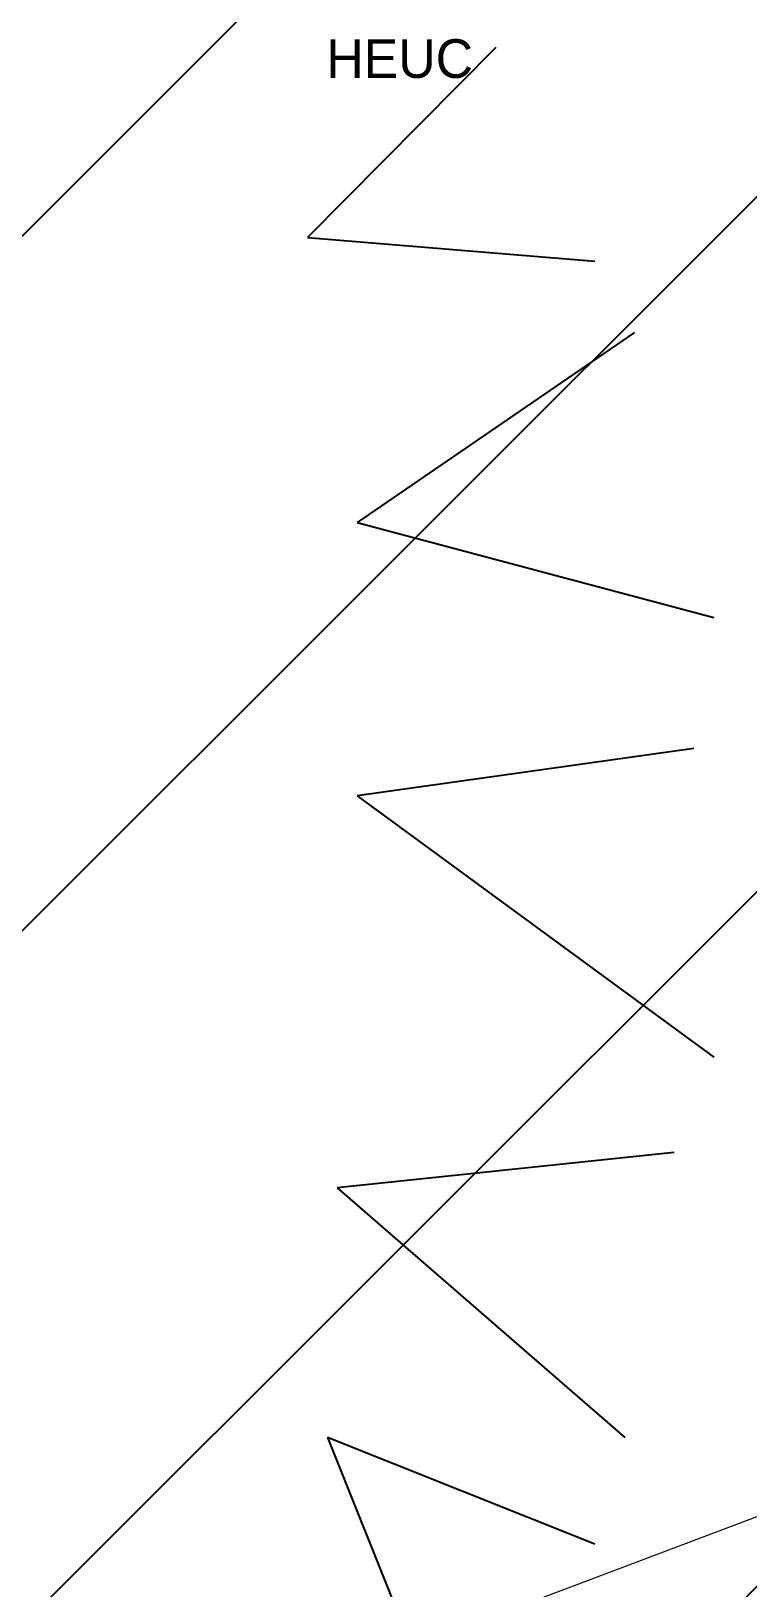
# Model space of a CAD drawing. Extents: x 350769 to 354978, y 6304672 to 6307963.
# Drawn here: x 352471.87 to 352474.18, y 6305736.26 to 6305741.29 of the extents above; entities that cross this region are included whole.
import ezdxf

# ---------------------------------------------------------------- set-up
doc = ezdxf.new("R2010")
doc.units = 0
doc.header["$PDMODE"] = 35
doc.header["$PDSIZE"] = 0.03
for name, pattern in [('CONTINUOS', [0]), ('DASHDOT', [1, 0.5, -0.25, 0, -0.25]), ('PHANTOM', [23.500000000000004, 11.75, -2.35, 2.35, -2.35, 2.35, -2.35])]:
    doc.linetypes.add(name, pattern=pattern)
doc.layers.get('0').update_dxf_attribs({"linetype": 'CONTINUOUS'})
doc.layers.get('Defpoints').update_dxf_attribs({"linetype": 'CONTINUOUS'})
for name, color, linetype in [('02_Geo ext_Acotamiento', 7, 'CONTINUOUS'), ('03_S2_Pav ext_Borde vereda', 7, 'CONTINUOUS'), ('1-CANAL', 150, 'PHANTOM'), ('Paisajismo', 253, 'CONTINUOUS'), ('V-NODE-TEXT DIC 2012', 31, 'CONTINUOUS')]:
    doc.layers.add(name, color=color, linetype=linetype)
doc.layers.add('0_ASD_LINEA OFICIAL', color=253, linetype='DASHDOT', lineweight=20)
doc.layers.add('0_ASD_TOPOGRAFIA_ELEMENTOS', color=9, linetype='CONTINUOS', lineweight=5, true_color=0xbdbdbd)
doc.styles.add('ROMANS', font='romans.shx', dxfattribs={"width": 0.65})
doc.dimstyles.new('Principal', dxfattribs={"dimscale": 0, "dimtxt": 2, "dimasz": 2, "dimexe": 1, "dimexo": 1, "dimtad": 1, "dimrnd": 0.05, "dimzin": 1, "dimtxsty": 'ROMANS', "dimcen": 2.5, "dimclrt": 2, "dimaunit": 2, "dimadec": 0, "dimazin": 0, "dimtfac": 1, "dimtmove": 0, "dimatfit": 3, "dimfxl": 1, "dimfxlon": 1, "dimarcsym": 0})

# ---------------------------------------------------------------- blocks, each defined once
blk = doc.blocks.new('*D1236')
at = {"layer": '02_Geo ext_Acotamiento', "color": 0, "lineweight": -2, "transparency": 16777216}
blk.add_line((352474.0451364769, 6305972.496012908), (352473.118785715, 6305978.179346178), dxfattribs=at)
at = {"layer": '02_Geo ext_Acotamiento', "color": 0, "transparency": 16777216}
blk.add_solid([(352473.2832816129, 6305978.206158067), (352472.954289817, 6305978.152534289), (352472.9579143815, 6305979.166321564)], dxfattribs=at)
at = {"layer": 'Defpoints', "color": 0, "transparency": 16777216}
for p in [(352472.9579143815, 6305979.166321564), (352596.0415848349, 6305224.025236828)]:
    blk.add_point(p, dxfattribs=at)
at = {"layer": '02_Geo ext_Acotamiento', "color": 2, "transparency": 16777216, "insert": (352474.5820595946, 6305974.84452452), "char_height": 1, "attachment_point": 5, "rotation": 279.2574751368675, "style": 'ROMANS'}
blk.add_mtext('R765,10', dxfattribs=at)
blk = doc.blocks.new('A$C27410629')
at = {"true_color": 0x136734, "transparency": 33554559}
h = blk.add_hatch(dxfattribs=at)
h.set_pattern_fill('ANSI31', color=116, scale=0.5)
h.set_pattern_definition([(45, (-8759.562515186517, -519.1035735587502), (-1.122532015133644, 1.122532015133644), [])])
h.paths.add_polyline_path([(137.5068959888558, 1252.464406617455, 0.1176268807227723), (109.8147584422568, 1254.193915082658, 0.0669245107500281), (94.44469839795602, 1249.334472017372, 0.3153492887079504), (64.30173641118381, 1196.270282113329, 0.0226826871159959), (65.7292635223912, 1185.310127003227), (112.3603922077091, 1218.953454515778), (153.4782689701005, 1161.962272479494), (172.1053089193083, 1139.480769404351), (187.9579650288579, 1141.807885415954), (193.565073162812, 1120.465553675225), (224.197974734232, 1050.129297271156), (250.6203797236194, 989.4787086543838), (268.1526288855184, 972.7353945672494, 7.2547007156e-06), (291.4898137452492, 983.2987389690225), (238.1945199318034, 1105.633967029937), (205.2934048173047, 1181.112163638985), (177.0531538182076, 1197.651557407602)])
at = {"layer": '0_ASD_LINEA OFICIAL', "ltscale": 8, "const_width": 0.5}
blk.add_lwpolyline([(250.6203797236194, 989.4787086543838), (268.1526288854875, 972.7353945673531, 7.2547007157e-06), (291.4898137452146, 983.2987389692971), (291.4898137452146, 983.2987389692971), (238.1945199318034, 1105.633967029937), (205.2934048173047, 1181.112163638985), (177.0531538182076, 1197.651557407602), (137.6146324061954, 1252.315079214)], format="xyb", dxfattribs=at)
blk = doc.blocks.new('1.0 - LO RECABARREN LOTEO PARQUE - VEGETACION EXISTENTE ETAPA MUNICIPAL__2024')
at = {"layer": 'Paisajismo'}
for p, q in [((352473.36628795, 6305741.239802266), (352472.7580934689, 6305740.625695063)), ((352472.7580934689, 6305740.625695063), (352473.6857154823, 6305740.548764422)), ((352473.8139324673, 6305740.318641461), (352472.9180859676, 6305739.704534259)), ((352472.9180859676, 6305739.704534259), (352474.0698089722, 6305739.397480657)), ((352474.0057004797, 6305738.974696613), (352472.9180859676, 6305738.821504294)), ((352472.9180859676, 6305738.821504294), (352474.0698089722, 6305737.97727413)), ((352473.9421494523, 6305737.669551567), (352472.853977475, 6305737.554490087)), ((352472.853977475, 6305737.554490087), (352473.7821569536, 6305736.748390763)), ((352472.8222019614, 6305736.748390763), (352473.238070965, 6305735.712168478)), ((352473.6857154823, 6305736.403206322), (352472.8222019614, 6305736.748390763))]:
    blk.add_line(p, q, dxfattribs=at)
blk = doc.blocks.new('TOPOGRAFIA')
at = {"layer": '1-CANAL', "color": 9, "lineweight": 0, "true_color": 0xbdbdbd, "flags": 128}
blk.add_lwpolyline([(390567.7874313023, 6302629.726968976), (390568.7933053895, 6302640.353335585), (390569.5032077534, 6302651.739498049), (390570.0332008278, 6302661.87335957), (390570.3404330171, 6302672.527824193), (390570.9200001349, 6302683.642022093), (390571.3847081631, 6302692.93981492), (390572.2061159554, 6302702.089924714), (390572.4911869941, 6302712.167668533), (390573.177949276, 6302721.781975037), (390573.7393864989, 6302732.321388364), (390574.4299854904, 6302741.484577057), (390575.2318416466, 6302752.552239127), (390575.3033121274, 6302758.185814543), (390573.0718522092, 6302758.74132029), (390565.7306851264, 6302762.630388798), (390558.7736197596, 6302762.051794397), (390549.0972438263, 6302759.460128947), (390540.0564672483, 6302756.523326629), (390530.9565013482, 6302754.645597783), (390519.8370799267, 6302751.495777589), (390509.6309874514, 6302748.296447442), (390499.7658168014, 6302744.711654834), (390490.2838859749, 6302741.390809639), (390477.589284249, 6302736.730812964), (390469.6975374671, 6302733.786763078), (390460.922840216, 6302731.04175959), (390452.3741603993, 6302728.107143023), (390438.3112020067, 6302722.868802995), (390431.421505773, 6302718.408649321), (390419.9100315451, 6302710.976514963), (390412.1170090894, 6302707.006767993), (390402.1056951403, 6302701.336033119), (390395.1174877917, 6302696.907447786), (390381.3164958543, 6302693.365161583), (390369.8657504217, 6302691.897814984), (390358.9765223806, 6302690.521562948), (390351.0031557964, 6302689.869098149), (390338.8414098619, 6302688.974114449), (390330.3867591236, 6302688.811354215), (390318.2927097257, 6302688.652388299), (390310.613291328, 6302688.120270764), (390310.0966855077, 6302689.408636947), (390318.1340116923, 6302689.995077741), (390330.169367404, 6302689.858938504), (390338.5919291745, 6302690.268239398), (390350.9108952207, 6302691.364751847), (390358.440762433, 6302692.05226386), (390369.6017145592, 6302693.031150796), (390381.4940860869, 6302694.408472998), (390394.4537224108, 6302697.80910211), (390401.4405788163, 6302702.026682289), (390411.5171579462, 6302708.091430432), (390419.4322256915, 6302711.748199851), (390430.8220329043, 6302719.202269052), (390437.8233826728, 6302723.765662681), (390451.8779620917, 6302729.106148648), (390460.5971269256, 6302731.881037763), (390469.27789955, 6302734.631533471), (390477.2184978019, 6302737.628814306), (390489.9281447073, 6302742.228564467), (390499.3824119763, 6302745.507843718), (390509.311526916, 6302749.088620381), (390519.6202899409, 6302752.392333278), (390530.7225388255, 6302755.531424819), (390539.6539100039, 6302757.750874046), (390548.7099535126, 6302760.57842015), (390558.8510331798, 6302763.210711202), (390565.6364366974, 6302763.686018578), (390573.6013963479, 6302759.590018119), (390575.3387790532, 6302759.411405869), (390576.0819090702, 6302766.592510435), (390577.196, 6302775.886), (390577.943, 6302782.884), (390578.269, 6302790.103999999), (390579.967, 6302802.039), (390581.351, 6302810.062999999)], dxfattribs=at)
at = {"layer": 'V-NODE-TEXT DIC 2012', "color": 9, "lineweight": 0, "true_color": 0xbdbdbd}
blk.add_text('HEUC', height=0.125, dxfattribs=at).set_placement((390472.8187893219, 6302741.141210678))

msp = doc.modelspace()

# ---------------------------------------------------------------- block references
at = {"layer": '03_S2_Pav ext_Borde vereda', "linetype": 'Continuous'}
msp.add_blockref('A$C27410629', (352203.9623478023, 6304761.713605438), dxfattribs=at)
at = {"layer": 'Paisajismo'}
msp.add_blockref('1.0 - LO RECABARREN LOTEO PARQUE - VEGETACION EXISTENTE ETAPA MUNICIPAL__2024', (0, 0), dxfattribs=at)

# ---------------------------------------------------------------- dimensions: what is measured, and where the dimension line sits
at = {"layer": '02_Geo ext_Acotamiento'}
dim = msp.add_radius_dim(center=(352596.0415848349, 6305224.025236828), mpoint=(352472.9579143815, 6305979.166321564), dimstyle='Principal', override={"dimscale": 0, "dimaunit": 0, "dimfxl": 0.22, "dimarcsym": 1}, dxfattribs=at)
dim.commit()
dim.dimension.update_dxf_attribs({"geometry": '*D1236', "text_midpoint": (352473.686144437, 6305974.698495483), "dimtype": 164})

# ---------------------------------------------------------------- next in the draw order: block references
at = {"layer": '0_ASD_TOPOGRAFIA_ELEMENTOS', "color": 30, "true_color": 0xf26507}
msp.add_blockref('TOPOGRAFIA', (-38000, 3000), dxfattribs=at)

doc.saveas('drawing.dxf')
